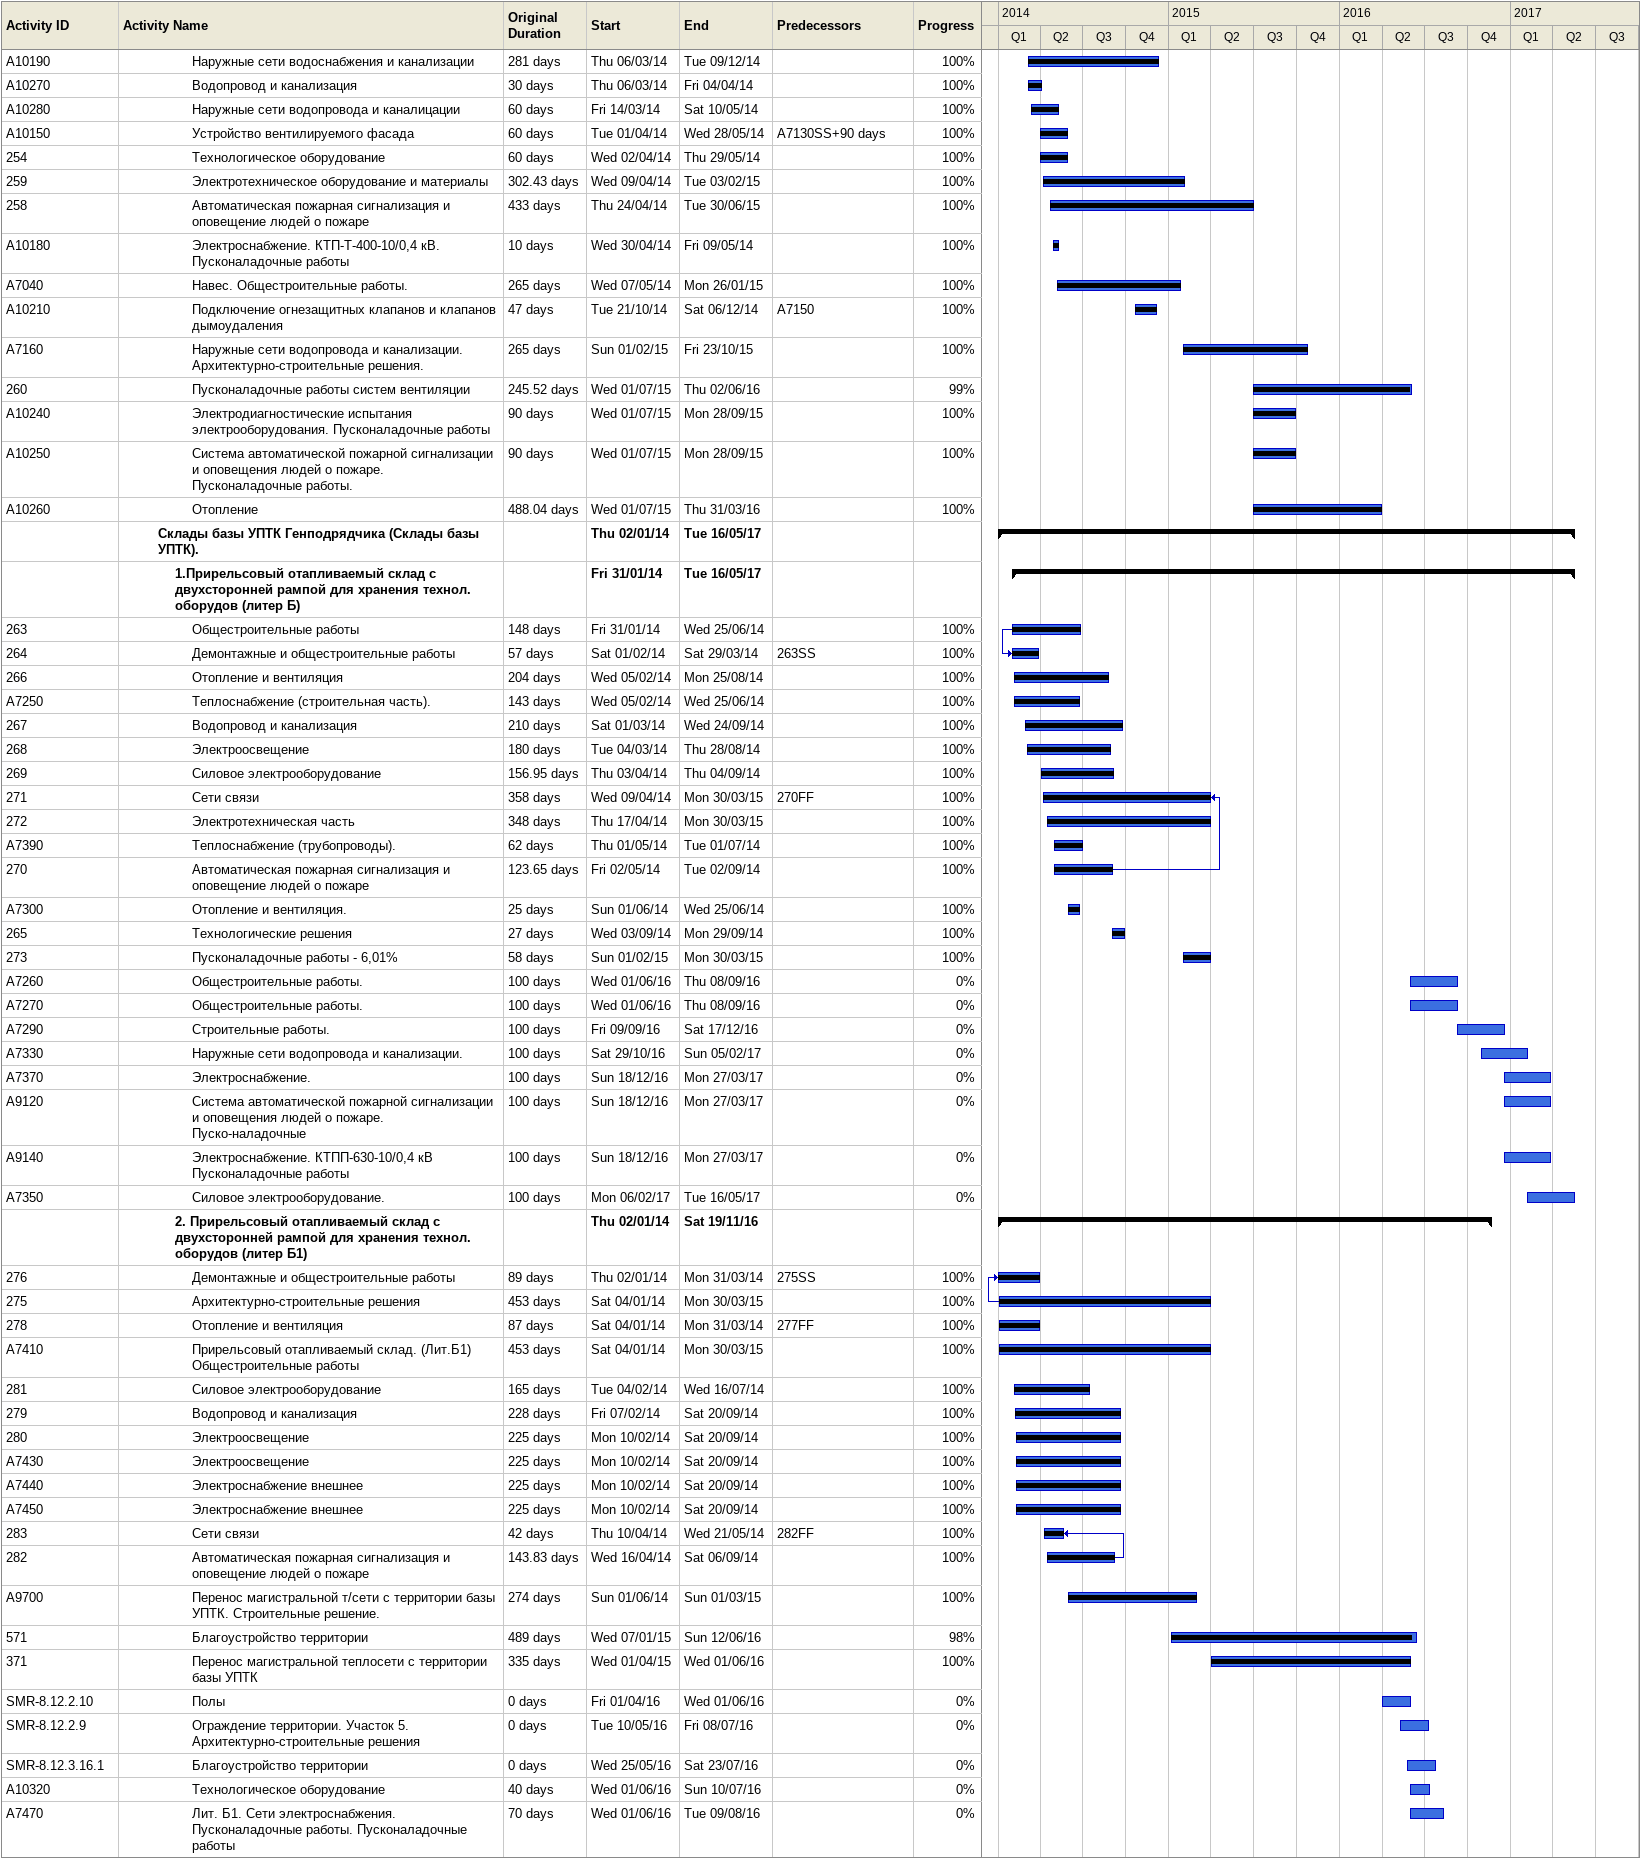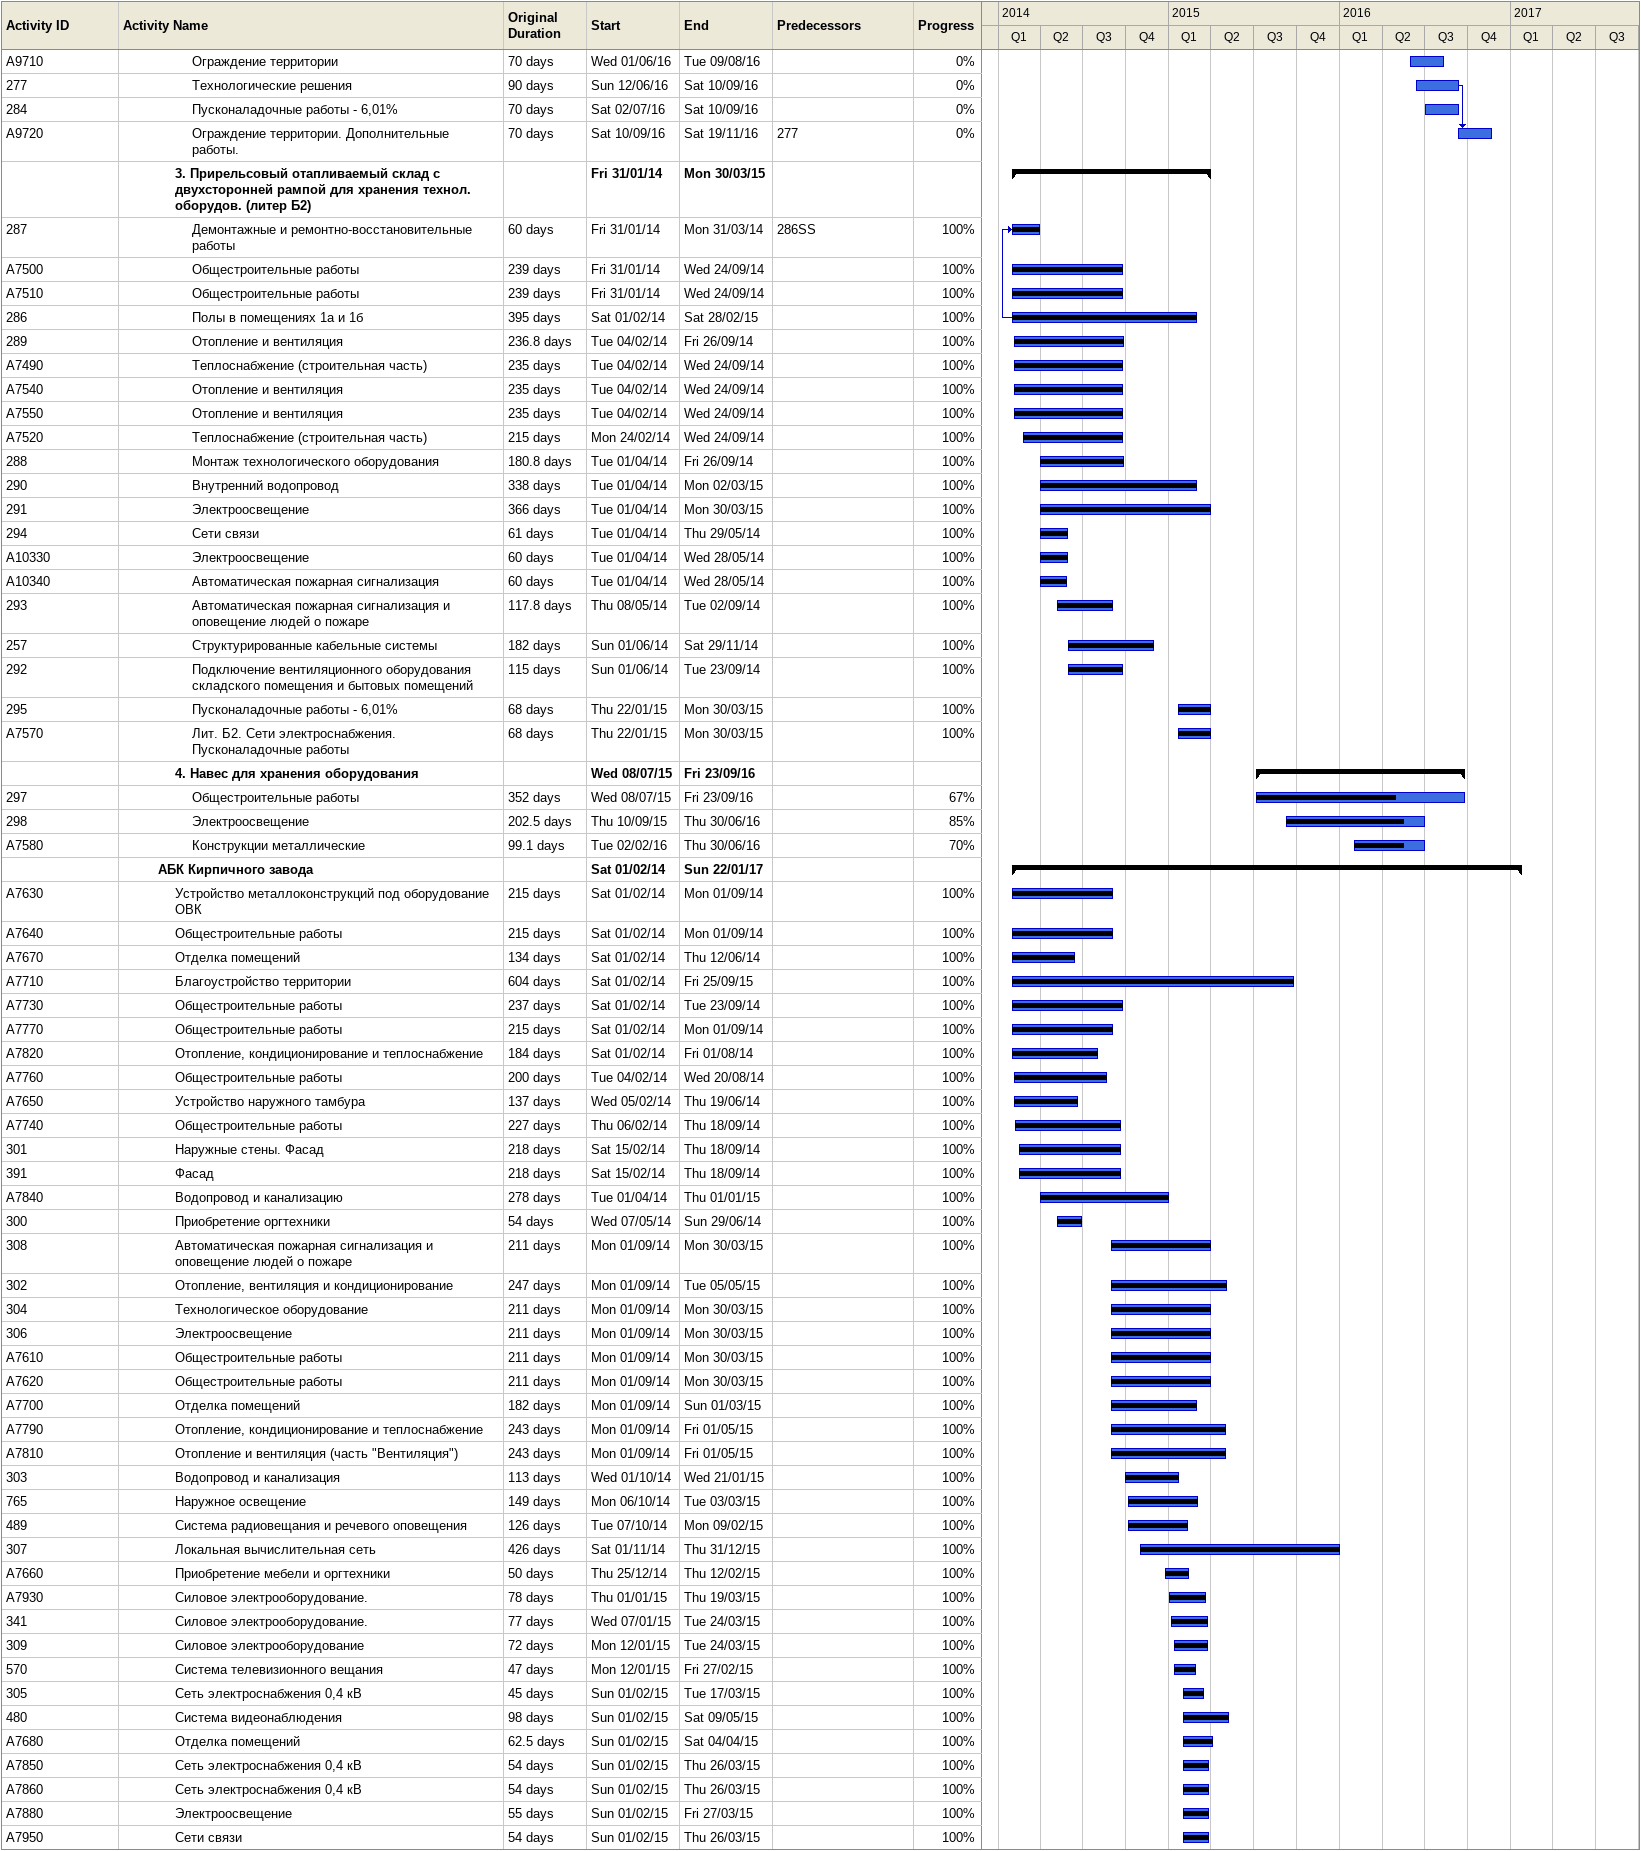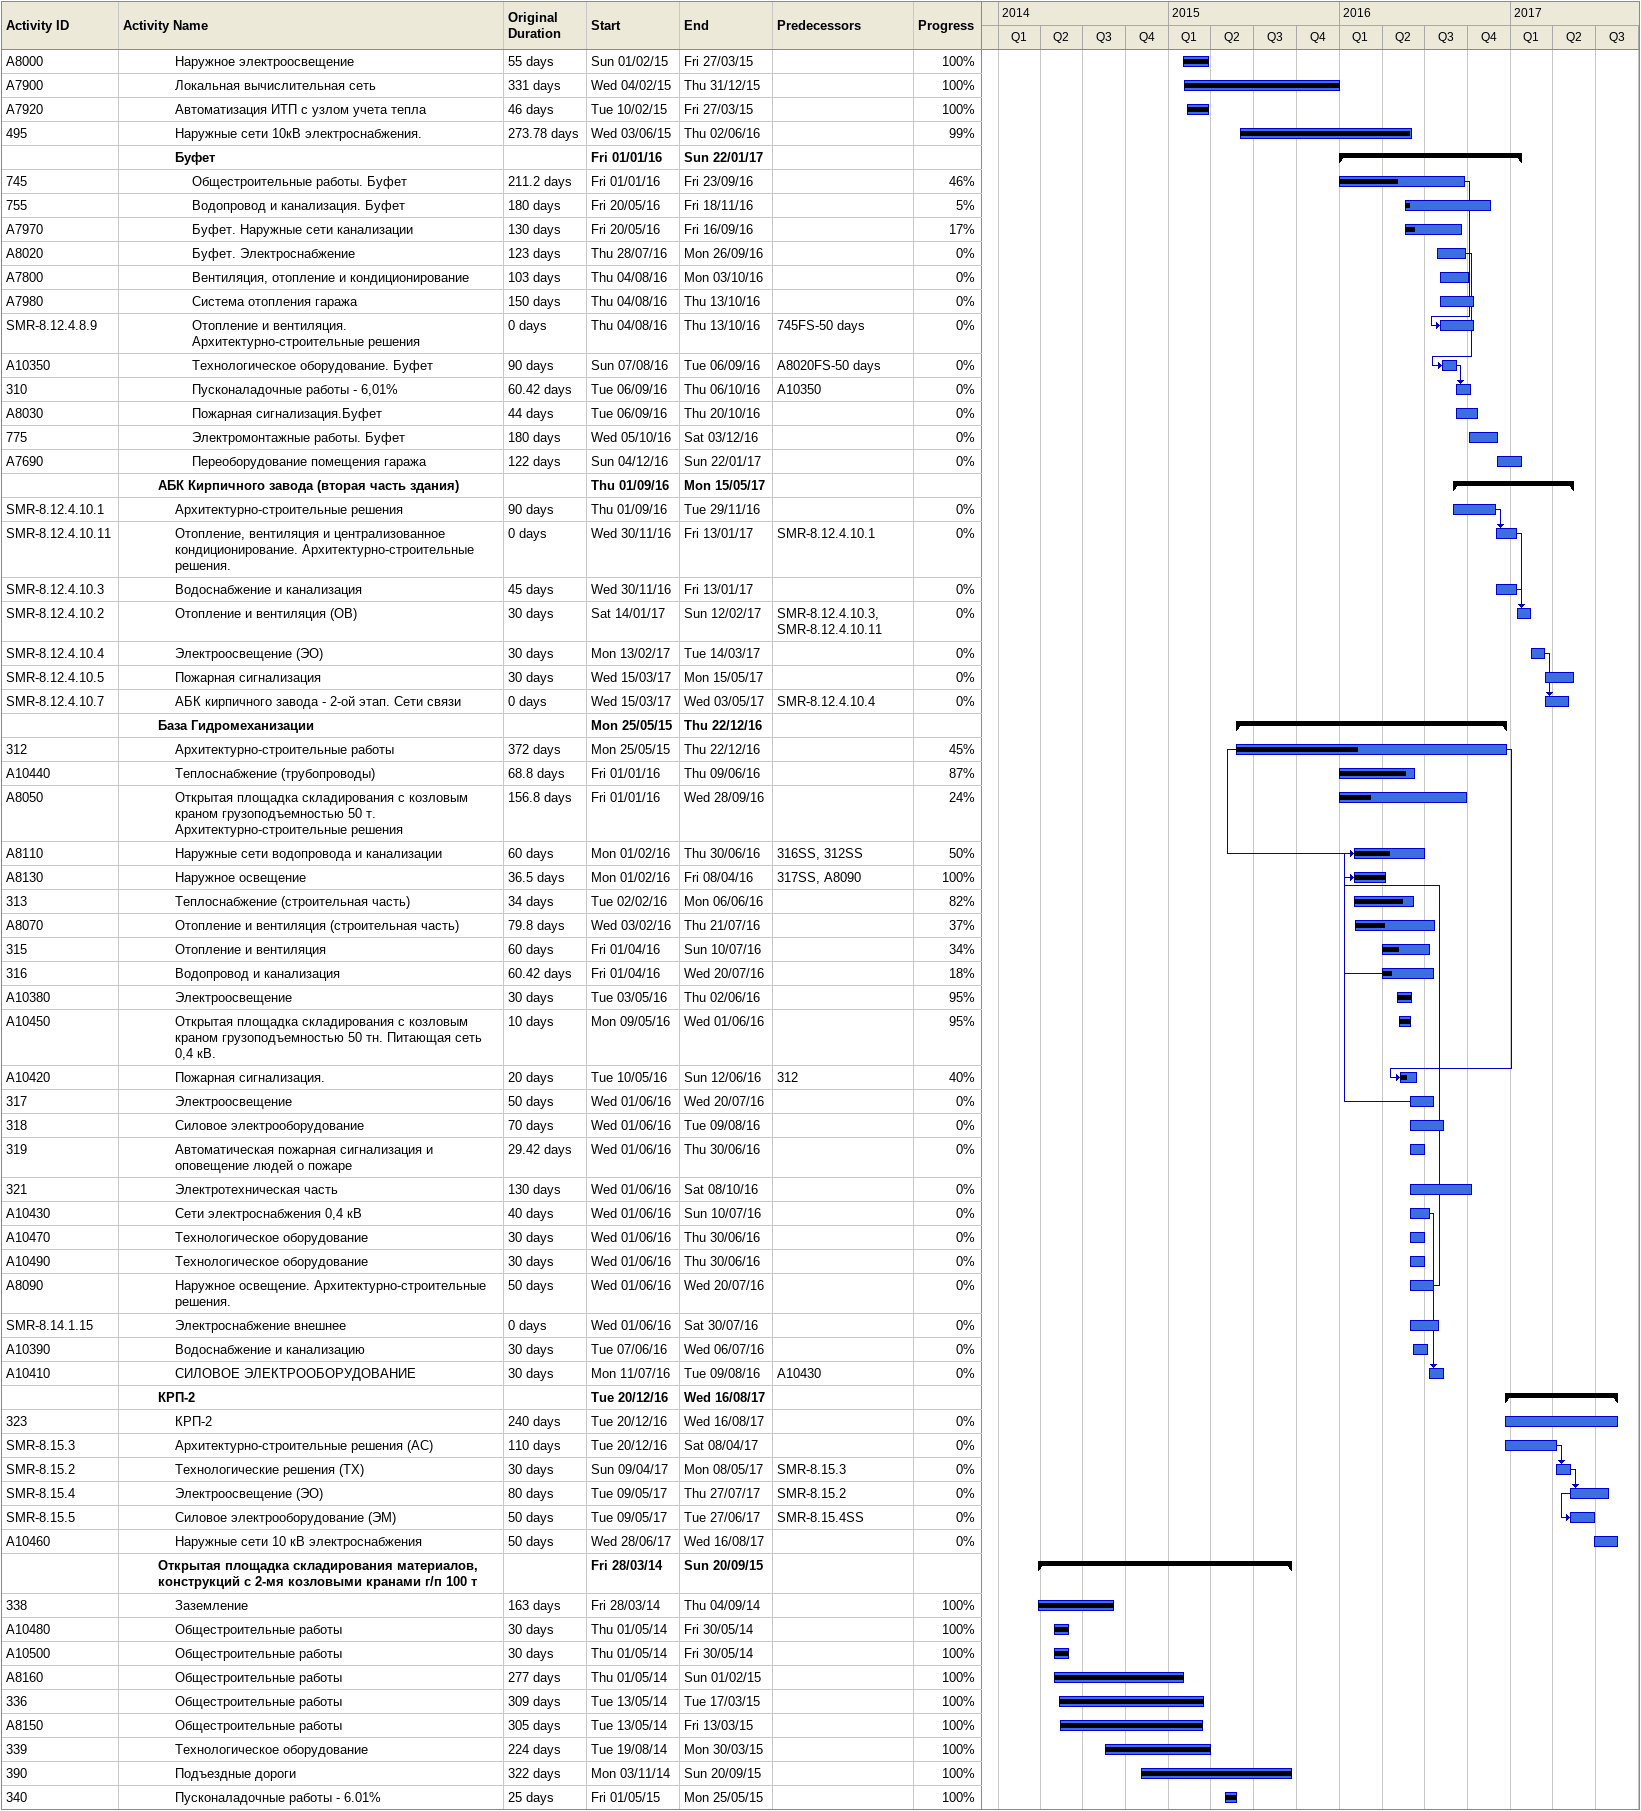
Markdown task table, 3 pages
| ID | Level | Task | Original duration | Start | Finish | Predecessors | % complete |
|---|---|---|---|---|---|---|---|
| A10190 | 5 | Наружные сети водоснабжения и канализации | 281d | 2014-03-06 | 2014-12-09 |  | 100 |
| A10270 | 5 | Водопровод и канализация | 30d | 2014-03-06 | 2014-04-04 |  | 100 |
| A10280 | 5 | Наружные сети водопровода и каналицации | 60d | 2014-03-14 | 2014-05-10 |  | 100 |
| A10150 | 5 | Устройство вентилируемого фасада | 60d | 2014-04-01 | 2014-05-28 | A7130SS+90d | 100 |
| 254 | 5 | Технологическое оборудование | 60d | 2014-04-02 | 2014-05-29 |  | 100 |
| 259 | 5 | Электротехническое оборудование и материалы | 302.43d | 2014-04-09 | 2015-02-03 |  | 100 |
| 258 | 5 | Автоматическая пожарная сигнализация и оповещение людей о пожаре | 433d | 2014-04-24 | 2015-06-30 |  | 100 |
| A10180 | 5 | Электроснабжение. КТП-Т-400-10/0,4 кВ. Пусконаладочные работы | 10d | 2014-04-30 | 2014-05-09 |  | 100 |
| A7040 | 5 | Навес. Общестроительные работы. | 265d | 2014-05-07 | 2015-01-26 |  | 100 |
| A10210 | 5 | Подключение огнезащитных клапанов и клапанов дымоудаления | 47d | 2014-10-21 | 2014-12-06 | A7150 | 100 |
| A7160 | 5 | Наружные сети водопровода и канализации. Архитектурно-строительные решения. | 265d | 2015-02-01 | 2015-10-23 |  | 100 |
| 260 | 5 | Пусконаладочные работы систем вентиляции | 245.52d | 2015-07-01 | 2016-06-02 |  | 99 |
| A10240 | 5 | Электродиагностические испытания электрооборудования. Пусконаладочные работы | 90d | 2015-07-01 | 2015-09-28 |  | 100 |
| A10250 | 5 | Система автоматической пожарной сигнализации и оповещения людей о пожаре. Пусконаладочные работы. | 90d | 2015-07-01 | 2015-09-28 |  | 100 |
| A10260 | 5 | Отопление | 488.04d | 2015-07-01 | 2016-03-31 |  | 100 |
|  | 3 | **Склады базы УПТК Генподрядчика (Склады базы УПТК).** |  | 2014-01-02 | 2017-05-16 |  |  |
|  | 4 | **1.Прирельсовый отапливаемый склад с двухсторонней рампой для хранения технол. оборудов (литер Б)** |  | 2014-01-31 | 2017-05-16 |  |  |
| 263 | 5 | Общестроительные работы | 148d | 2014-01-31 | 2014-06-25 |  | 100 |
| 264 | 5 | Демонтажные и общестроительные работы | 57d | 2014-02-01 | 2014-03-29 | 263SS | 100 |
| 266 | 5 | Отопление и вентиляция | 204d | 2014-02-05 | 2014-08-25 |  | 100 |
| A7250 | 5 | Теплоснабжение (строительная часть). | 143d | 2014-02-05 | 2014-06-25 |  | 100 |
| 267 | 5 | Водопровод и канализация | 210d | 2014-03-01 | 2014-09-24 |  | 100 |
| 268 | 5 | Электроосвещение | 180d | 2014-03-04 | 2014-08-28 |  | 100 |
| 269 | 5 | Силовое электрооборудование | 156.95d | 2014-04-03 | 2014-09-04 |  | 100 |
| 271 | 5 | Сети связи | 358d | 2014-04-09 | 2015-03-30 | 270FF | 100 |
| 272 | 5 | Электротехническая часть | 348d | 2014-04-17 | 2015-03-30 |  | 100 |
| A7390 | 5 | Теплоснабжение (трубопроводы). | 62d | 2014-05-01 | 2014-07-01 |  | 100 |
| 270 | 5 | Автоматическая пожарная сигнализация и оповещение людей о пожаре | 123.65d | 2014-05-02 | 2014-09-02 |  | 100 |
| A7300 | 5 | Отопление и вентиляция. | 25d | 2014-06-01 | 2014-06-25 |  | 100 |
| 265 | 5 | Технологические решения | 27d | 2014-09-03 | 2014-09-29 |  | 100 |
| 273 | 5 | Пусконаладочные работы - 6,01% | 58d | 2015-02-01 | 2015-03-30 |  | 100 |
| A7260 | 5 | Общестроительные работы. | 100d | 2016-06-01 | 2016-09-08 |  | 0 |
| A7270 | 5 | Общестроительные работы. | 100d | 2016-06-01 | 2016-09-08 |  | 0 |
| A7290 | 5 | Строительные работы. | 100d | 2016-09-09 | 2016-12-17 |  | 0 |
| A7330 | 5 | Наружные сети водопровода и канализации. | 100d | 2016-10-29 | 2017-02-05 |  | 0 |
| A7370 | 5 | Электроснабжение. | 100d | 2016-12-18 | 2017-03-27 |  | 0 |
| A9120 | 5 | Система автоматической пожарной сигнализации и оповещения людей о пожаре. Пуско-наладочные | 100d | 2016-12-18 | 2017-03-27 |  | 0 |
| A9140 | 5 | Электроснабжение. КТПП-630-10/0,4 кВ Пусконаладочные работы | 100d | 2016-12-18 | 2017-03-27 |  | 0 |
| A7350 | 5 | Силовое электрооборудование. | 100d | 2017-02-06 | 2017-05-16 |  | 0 |
|  | 4 | **2. Прирельсовый отапливаемый склад с двухсторонней рампой для хранения технол. оборудов (литер Б1)** |  | 2014-01-02 | 2016-11-19 |  |  |
| 276 | 5 | Демонтажные и общестроительные работы | 89d | 2014-01-02 | 2014-03-31 | 275SS | 100 |
| 275 | 5 | Архитектурно-строительные решения | 453d | 2014-01-04 | 2015-03-30 |  | 100 |
| 278 | 5 | Отопление и вентиляция | 87d | 2014-01-04 | 2014-03-31 | 277FF | 100 |
| A7410 | 5 | Прирельсовый отапливаемый склад. (Лит.Б1) Общестроительные работы | 453d | 2014-01-04 | 2015-03-30 |  | 100 |
| 281 | 5 | Силовое электрооборудование | 165d | 2014-02-04 | 2014-07-16 |  | 100 |
| 279 | 5 | Водопровод и канализация | 228d | 2014-02-07 | 2014-09-20 |  | 100 |
| 280 | 5 | Электроосвещение | 225d | 2014-02-10 | 2014-09-20 |  | 100 |
| A7430 | 5 | Электроосвещение | 225d | 2014-02-10 | 2014-09-20 |  | 100 |
| A7440 | 5 | Электроснабжение внешнее | 225d | 2014-02-10 | 2014-09-20 |  | 100 |
| A7450 | 5 | Электроснабжение внешнее | 225d | 2014-02-10 | 2014-09-20 |  | 100 |
| 283 | 5 | Сети связи | 42d | 2014-04-10 | 2014-05-21 | 282FF | 100 |
| 282 | 5 | Автоматическая пожарная сигнализация и оповещение людей о пожаре | 143.83d | 2014-04-16 | 2014-09-06 |  | 100 |
| A9700 | 5 | Перенос магистральной т/сети с территории базы УПТК. Строительные решение. | 274d | 2014-06-01 | 2015-03-01 |  | 100 |
| 571 | 5 | Благоустройство территории | 489d | 2015-01-07 | 2016-06-12 |  | 98 |
| 371 | 5 | Перенос магистральной теплосети с территории базы УПТК | 335d | 2015-04-01 | 2016-06-01 |  | 100 |
| SMR-8.12.2.10 | 5 | Полы | 0d | 2016-04-01 | 2016-06-01 |  | 0 |
| SMR-8.12.2.9 | 5 | Ограждение территории. Участок 5. Архитектурно-строительные решения | 0d | 2016-05-10 | 2016-07-08 |  | 0 |
| SMR-8.12.3.16.1 | 5 | Благоустройство территории | 0d | 2016-05-25 | 2016-07-23 |  | 0 |
| A10320 | 5 | Технологическое оборудование | 40d | 2016-06-01 | 2016-07-10 |  | 0 |
| A7470 | 5 | Лит. Б1. Сети электроснабжения. Пусконаладочные работы. Пусконаладочные работы | 70d | 2016-06-01 | 2016-08-09 |  | 0 |
| A9710 | 5 | Ограждение территории | 70d | 2016-06-01 | 2016-08-09 |  | 0 |
| 277 | 5 | Технологические решения | 90d | 2016-06-12 | 2016-09-10 |  | 0 |
| 284 | 5 | Пусконаладочные работы - 6,01% | 70d | 2016-07-02 | 2016-09-10 |  | 0 |
| A9720 | 5 | Ограждение территории. Дополнительные работы. | 70d | 2016-09-10 | 2016-11-19 | 277 | 0 |
|  | 4 | **3. Прирельсовый отапливаемый склад с двухсторонней рампой для хранения технол. оборудов. (литер Б2)** |  | 2014-01-31 | 2015-03-30 |  |  |
| 287 | 5 | Демонтажные и ремонтно-восстановительные работы | 60d | 2014-01-31 | 2014-03-31 | 286SS | 100 |
| A7500 | 5 | Общестроительные работы | 239d | 2014-01-31 | 2014-09-24 |  | 100 |
| A7510 | 5 | Общестроительные работы | 239d | 2014-01-31 | 2014-09-24 |  | 100 |
| 286 | 5 | Полы в помещениях 1а и 1б | 395d | 2014-02-01 | 2015-02-28 |  | 100 |
| 289 | 5 | Отопление и вентиляция | 236.8d | 2014-02-04 | 2014-09-26 |  | 100 |
| A7490 | 5 | Теплоснабжение (строительная часть) | 235d | 2014-02-04 | 2014-09-24 |  | 100 |
| A7540 | 5 | Отопление и вентиляция | 235d | 2014-02-04 | 2014-09-24 |  | 100 |
| A7550 | 5 | Отопление и вентиляция | 235d | 2014-02-04 | 2014-09-24 |  | 100 |
| A7520 | 5 | Теплоснабжение (строительная часть) | 215d | 2014-02-24 | 2014-09-24 |  | 100 |
| 288 | 5 | Монтаж технологического оборудования | 180.8d | 2014-04-01 | 2014-09-26 |  | 100 |
| 290 | 5 | Внутренний водопровод | 338d | 2014-04-01 | 2015-03-02 |  | 100 |
| 291 | 5 | Электроосвещение | 366d | 2014-04-01 | 2015-03-30 |  | 100 |
| 294 | 5 | Сети связи | 61d | 2014-04-01 | 2014-05-29 |  | 100 |
| A10330 | 5 | Электроосвещение | 60d | 2014-04-01 | 2014-05-28 |  | 100 |
| A10340 | 5 | Автоматическая пожарная сигнализация | 60d | 2014-04-01 | 2014-05-28 |  | 100 |
| 293 | 5 | Автоматическая пожарная сигнализация и оповещение людей о пожаре | 117.8d | 2014-05-08 | 2014-09-02 |  | 100 |
| 257 | 5 | Структурированные кабельные системы | 182d | 2014-06-01 | 2014-11-29 |  | 100 |
| 292 | 5 | Подключение вентиляционного оборудования складского помещения и бытовых помещений | 115d | 2014-06-01 | 2014-09-23 |  | 100 |
| 295 | 5 | Пусконаладочные работы - 6,01% | 68d | 2015-01-22 | 2015-03-30 |  | 100 |
| A7570 | 5 | Лит. Б2. Сети электроснабжения. Пусконаладочные работы | 68d | 2015-01-22 | 2015-03-30 |  | 100 |
|  | 4 | **4. Навес для хранения оборудования** |  | 2015-07-08 | 2016-09-23 |  |  |
| 297 | 5 | Общестроительные работы | 352d | 2015-07-08 | 2016-09-23 |  | 67 |
| 298 | 5 | Электроосвещение | 202.5d | 2015-09-10 | 2016-06-30 |  | 85 |
| A7580 | 5 | Конструкции металлические | 99.1d | 2016-02-02 | 2016-06-30 |  | 70 |
|  | 3 | **АБК Кирпичного завода** |  | 2014-02-01 | 2017-01-22 |  |  |
| A7630 | 4 | Устройство металлоконструкций под оборудование ОВК | 215d | 2014-02-01 | 2014-09-01 |  | 100 |
| A7640 | 4 | Общестроительные работы | 215d | 2014-02-01 | 2014-09-01 |  | 100 |
| A7670 | 4 | Отделка помещений | 134d | 2014-02-01 | 2014-06-12 |  | 100 |
| A7710 | 4 | Благоустройство территории | 604d | 2014-02-01 | 2015-09-25 |  | 100 |
| A7730 | 4 | Общестроительные работы | 237d | 2014-02-01 | 2014-09-23 |  | 100 |
| A7770 | 4 | Общестроительные работы | 215d | 2014-02-01 | 2014-09-01 |  | 100 |
| A7820 | 4 | Отопление, кондиционирование и теплоснабжение | 184d | 2014-02-01 | 2014-08-01 |  | 100 |
| A7760 | 4 | Общестроительные работы | 200d | 2014-02-04 | 2014-08-20 |  | 100 |
| A7650 | 4 | Устройство наружного тамбура | 137d | 2014-02-05 | 2014-06-19 |  | 100 |
| A7740 | 4 | Общестроительные работы | 227d | 2014-02-06 | 2014-09-18 |  | 100 |
| 301 | 4 | Наружные стены. Фасад | 218d | 2014-02-15 | 2014-09-18 |  | 100 |
| 391 | 4 | Фасад | 218d | 2014-02-15 | 2014-09-18 |  | 100 |
| A7840 | 4 | Водопровод и канализацию | 278d | 2014-04-01 | 2015-01-01 |  | 100 |
| 300 | 4 | Приобретение оргтехники | 54d | 2014-05-07 | 2014-06-29 |  | 100 |
| 308 | 4 | Автоматическая пожарная сигнализация и оповещение людей о пожаре | 211d | 2014-09-01 | 2015-03-30 |  | 100 |
| 302 | 4 | Отопление, вентиляция и кондиционирование | 247d | 2014-09-01 | 2015-05-05 |  | 100 |
| 304 | 4 | Технологическое оборудование | 211d | 2014-09-01 | 2015-03-30 |  | 100 |
| 306 | 4 | Электроосвещение | 211d | 2014-09-01 | 2015-03-30 |  | 100 |
| A7610 | 4 | Общестроительные работы | 211d | 2014-09-01 | 2015-03-30 |  | 100 |
| A7620 | 4 | Общестроительные работы | 211d | 2014-09-01 | 2015-03-30 |  | 100 |
| A7700 | 4 | Отделка помещений | 182d | 2014-09-01 | 2015-03-01 |  | 100 |
| A7790 | 4 | Отопление, кондиционирование и теплоснабжение | 243d | 2014-09-01 | 2015-05-01 |  | 100 |
| A7810 | 4 | Отопление и вентиляция (часть "Вентиляция") | 243d | 2014-09-01 | 2015-05-01 |  | 100 |
| 303 | 4 | Водопровод и канализация | 113d | 2014-10-01 | 2015-01-21 |  | 100 |
| 765 | 4 | Наружное освещение | 149d | 2014-10-06 | 2015-03-03 |  | 100 |
| 489 | 4 | Система радиовещания и речевого оповещения | 126d | 2014-10-07 | 2015-02-09 |  | 100 |
| 307 | 4 | Локальная вычислительная сеть | 426d | 2014-11-01 | 2015-12-31 |  | 100 |
| A7660 | 4 | Приобретение мебели и оргтехники | 50d | 2014-12-25 | 2015-02-12 |  | 100 |
| A7930 | 4 | Силовое электрооборудование. | 78d | 2015-01-01 | 2015-03-19 |  | 100 |
| 341 | 4 | Силовое электрооборудование. | 77d | 2015-01-07 | 2015-03-24 |  | 100 |
| 309 | 4 | Силовое электрооборудование | 72d | 2015-01-12 | 2015-03-24 |  | 100 |
| 570 | 4 | Система телевизионного вещания | 47d | 2015-01-12 | 2015-02-27 |  | 100 |
| 305 | 4 | Сеть электроснабжения 0,4 кВ | 45d | 2015-02-01 | 2015-03-17 |  | 100 |
| 480 | 4 | Система видеонаблюдения | 98d | 2015-02-01 | 2015-05-09 |  | 100 |
| A7680 | 4 | Отделка помещений | 62.5d | 2015-02-01 | 2015-04-04 |  | 100 |
| A7850 | 4 | Сеть электроснабжения 0,4 кВ | 54d | 2015-02-01 | 2015-03-26 |  | 100 |
| A7860 | 4 | Сеть электроснабжения 0,4 кВ | 54d | 2015-02-01 | 2015-03-26 |  | 100 |
| A7880 | 4 | Электроосвещение | 55d | 2015-02-01 | 2015-03-27 |  | 100 |
| A7950 | 4 | Сети связи | 54d | 2015-02-01 | 2015-03-26 |  | 100 |
| A8000 | 4 | Наружное электроосвещение | 55d | 2015-02-01 | 2015-03-27 |  | 100 |
| A7900 | 4 | Локальная вычислительная сеть | 331d | 2015-02-04 | 2015-12-31 |  | 100 |
| A7920 | 4 | Автоматизация ИТП с узлом учета тепла | 46d | 2015-02-10 | 2015-03-27 |  | 100 |
| 495 | 4 | Наружные сети 10кВ электроснабжения. | 273.78d | 2015-06-03 | 2016-06-02 |  | 99 |
|  | 4 | **Буфет** |  | 2016-01-01 | 2017-01-22 |  |  |
| 745 | 5 | Общестроительные работы. Буфет | 211.2d | 2016-01-01 | 2016-09-23 |  | 46 |
| 755 | 5 | Водопровод и канализация. Буфет | 180d | 2016-05-20 | 2016-11-18 |  | 5 |
| A7970 | 5 | Буфет. Наружные сети канализации | 130d | 2016-05-20 | 2016-09-16 |  | 17 |
| A8020 | 5 | Буфет. Электроснабжение | 123d | 2016-07-28 | 2016-09-26 |  | 0 |
| A7800 | 5 | Вентиляция, отопление и кондиционирование | 103d | 2016-08-04 | 2016-10-03 |  | 0 |
| A7980 | 5 | Система отопления гаража | 150d | 2016-08-04 | 2016-10-13 |  | 0 |
| SMR-8.12.4.8.9 | 5 | Отопление и вентиляция. Архитектурно-строительные решения | 0d | 2016-08-04 | 2016-10-13 | 745FS-50d | 0 |
| A10350 | 5 | Технологическое оборудование. Буфет | 90d | 2016-08-07 | 2016-09-06 | A8020FS-50d | 0 |
| 310 | 5 | Пусконаладочные работы - 6,01% | 60.42d | 2016-09-06 | 2016-10-06 | A10350 | 0 |
| A8030 | 5 | Пожарная сигнализация.Буфет | 44d | 2016-09-06 | 2016-10-20 |  | 0 |
| 775 | 5 | Электромонтажные работы. Буфет | 180d | 2016-10-05 | 2016-12-03 |  | 0 |
| A7690 | 5 | Переоборудование помещения гаража | 122d | 2016-12-04 | 2017-01-22 |  | 0 |
|  | 3 | **АБК Кирпичного завода (вторая часть здания)** |  | 2016-09-01 | 2017-05-15 |  |  |
| SMR-8.12.4.10.1 | 4 | Архитектурно-строительные решения | 90d | 2016-09-01 | 2016-11-29 |  | 0 |
| SMR-8.12.4.10.11 | 4 | Отопление, вентиляция и централизованное кондиционирование. Архитектурно-строительные решения. | 0d | 2016-11-30 | 2017-01-13 | SMR-8.12.4.10.1 | 0 |
| SMR-8.12.4.10.3 | 4 | Водоснабжение и канализация | 45d | 2016-11-30 | 2017-01-13 |  | 0 |
| SMR-8.12.4.10.2 | 4 | Отопление и вентиляция (ОВ) | 30d | 2017-01-14 | 2017-02-12 | SMR-8.12.4.10.3, SMR-8.12.4.10.11 | 0 |
| SMR-8.12.4.10.4 | 4 | Электроосвещение (ЭО) | 30d | 2017-02-13 | 2017-03-14 |  | 0 |
| SMR-8.12.4.10.5 | 4 | Пожарная сигнализация | 30d | 2017-03-15 | 2017-05-15 |  | 0 |
| SMR-8.12.4.10.7 | 4 | АБК кирпичного завода - 2-ой этап. Сети связи | 0d | 2017-03-15 | 2017-05-03 | SMR-8.12.4.10.4 | 0 |
|  | 3 | **База Гидромеханизации** |  | 2015-05-25 | 2016-12-22 |  |  |
| 312 | 4 | Архитектурно-строительные работы | 372d | 2015-05-25 | 2016-12-22 |  | 45 |
| A10440 | 4 | Теплоснабжение (трубопроводы) | 68.8d | 2016-01-01 | 2016-06-09 |  | 87 |
| A8050 | 4 | Открытая площадка складирования с козловым краном грузоподъемностью 50 т. Архитектурно-строительные решения | 156.8d | 2016-01-01 | 2016-09-28 |  | 24 |
| A8110 | 4 | Наружные сети водопровода и канализации | 60d | 2016-02-01 | 2016-06-30 | 316SS, 312SS | 50 |
| A8130 | 4 | Наружное освещение | 36.5d | 2016-02-01 | 2016-04-08 | 317SS, A8090 | 100 |
| 313 | 4 | Теплоснабжение (строительная часть) | 34d | 2016-02-02 | 2016-06-06 |  | 82 |
| A8070 | 4 | Отопление и вентиляция (строительная часть) | 79.8d | 2016-02-03 | 2016-07-21 |  | 37 |
| 315 | 4 | Отопление и вентиляция | 60d | 2016-04-01 | 2016-07-10 |  | 34 |
| 316 | 4 | Водопровод и канализация | 60.42d | 2016-04-01 | 2016-07-20 |  | 18 |
| A10380 | 4 | Электроосвещение | 30d | 2016-05-03 | 2016-06-02 |  | 95 |
| A10450 | 4 | Открытая площадка складирования с козловым краном грузоподъемностью 50 тн. Питающая сеть 0,4 кВ. | 10d | 2016-05-09 | 2016-06-01 |  | 95 |
| A10420 | 4 | Пожарная сигнализация. | 20d | 2016-05-10 | 2016-06-12 | 312 | 40 |
| 317 | 4 | Электроосвещение | 50d | 2016-06-01 | 2016-07-20 |  | 0 |
| 318 | 4 | Силовое электрооборудование | 70d | 2016-06-01 | 2016-08-09 |  | 0 |
| 319 | 4 | Автоматическая пожарная сигнализация и оповещение людей о пожаре | 29.42d | 2016-06-01 | 2016-06-30 |  | 0 |
| 321 | 4 | Электротехническая часть | 130d | 2016-06-01 | 2016-10-08 |  | 0 |
| A10430 | 4 | Сети электроснабжения 0,4 кВ | 40d | 2016-06-01 | 2016-07-10 |  | 0 |
| A10470 | 4 | Технологическое оборудование | 30d | 2016-06-01 | 2016-06-30 |  | 0 |
| A10490 | 4 | Технологическое оборудование | 30d | 2016-06-01 | 2016-06-30 |  | 0 |
| A8090 | 4 | Наружное освещение. Архитектурно-строительные решения. | 50d | 2016-06-01 | 2016-07-20 |  | 0 |
| SMR-8.14.1.15 | 4 | Электроснабжение внешнее | 0d | 2016-06-01 | 2016-07-30 |  | 0 |
| A10390 | 4 | Водоснабжение и канализацию | 30d | 2016-06-07 | 2016-07-06 |  | 0 |
| A10410 | 4 | СИЛОВОЕ ЭЛЕКТРООБОРУДОВАНИЕ | 30d | 2016-07-11 | 2016-08-09 | A10430 | 0 |
|  | 3 | **КРП-2** |  | 2016-12-20 | 2017-08-16 |  |  |
| 323 | 4 | КРП-2 | 240d | 2016-12-20 | 2017-08-16 |  | 0 |
| SMR-8.15.3 | 4 | Архитектурно-строительные решения (АС) | 110d | 2016-12-20 | 2017-04-08 |  | 0 |
| SMR-8.15.2 | 4 | Технологические решения (ТХ) | 30d | 2017-04-09 | 2017-05-08 | SMR-8.15.3 | 0 |
| SMR-8.15.4 | 4 | Электроосвещение (ЭО) | 80d | 2017-05-09 | 2017-07-27 | SMR-8.15.2 | 0 |
| SMR-8.15.5 | 4 | Силовое электрооборудование (ЭМ) | 50d | 2017-05-09 | 2017-06-27 | SMR-8.15.4SS | 0 |
| A10460 | 4 | Наружные сети 10 кВ электроснабжения | 50d | 2017-06-28 | 2017-08-16 |  | 0 |
|  | 3 | **Открытая площадка складирования материалов, конструкций с 2-мя козловыми кранами г/п 100 т** |  | 2014-03-28 | 2015-09-20 |  |  |
| 338 | 4 | Заземление | 163d | 2014-03-28 | 2014-09-04 |  | 100 |
| A10480 | 4 | Общестроительные работы | 30d | 2014-05-01 | 2014-05-30 |  | 100 |
| A10500 | 4 | Общестроительные работы | 30d | 2014-05-01 | 2014-05-30 |  | 100 |
| A8160 | 4 | Общестроительные работы | 277d | 2014-05-01 | 2015-02-01 |  | 100 |
| 336 | 4 | Общестроительные работы | 309d | 2014-05-13 | 2015-03-17 |  | 100 |
| A8150 | 4 | Общестроительные работы | 305d | 2014-05-13 | 2015-03-13 |  | 100 |
| 339 | 4 | Технологическое оборудование | 224d | 2014-08-19 | 2015-03-30 |  | 100 |
| 390 | 4 | Подъездные дороги | 322d | 2014-11-03 | 2015-09-20 |  | 100 |
| 340 | 4 | Пусконаладочные работы - 6.01% | 25d | 2015-05-01 | 2015-05-25 |  | 100 |
